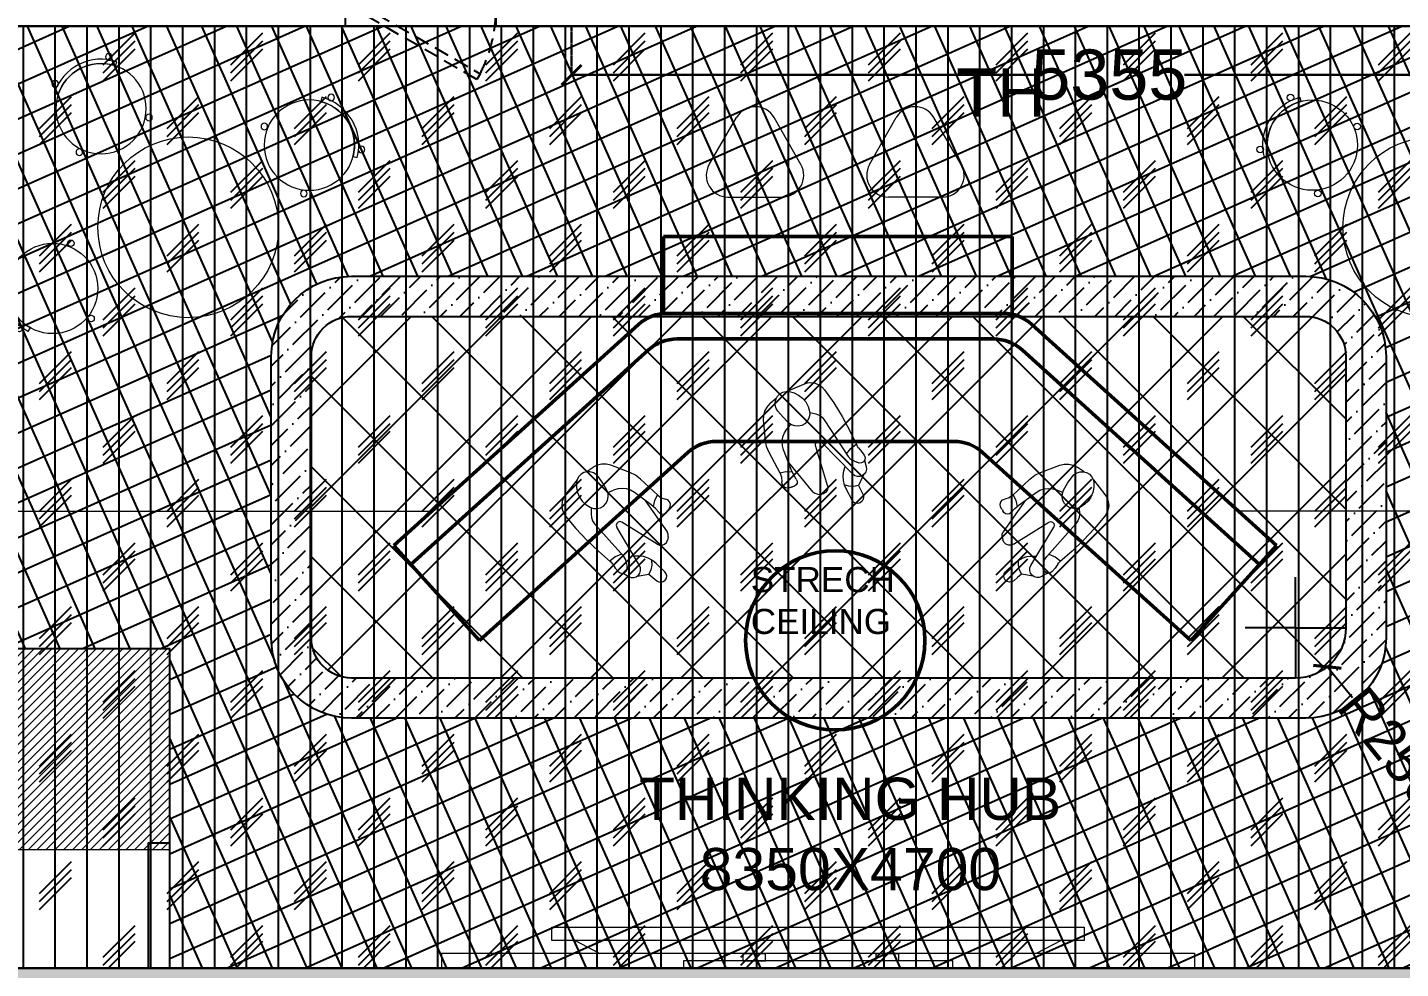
# Model space of a CAD drawing. Header units: millimetres. Extents: x 263321 to 2483465, y 33647 to 614421.
# Drawn here: x 2339688 to 2346524, y 390089 to 394776 of the extents above; entities that cross this region are included whole.
import ezdxf

# ---------------------------------------------------------------- set-up
doc = ezdxf.new("R2010")
doc.units = ezdxf.units.MM
doc.header["$PDMODE"] = 3
doc.linetypes.add('DASH', pattern=[0.35, 0.25, -0.1])
doc.linetypes.add('HIDDEN', pattern=[0.375, 0.25, -0.125])
for name, color, linetype, lineweight in [('A-FURN-LOOSE', 24, 'Continuous', 18), ('A-FURN-MODULAR', 6, 'Continuous', 18), ('A-GYPSUM PARTITION', 250, 'Continuous', 35), ('A-PLAN-COLUMN', 3, 'Continuous', 0), ('A-PLAN-RCC-HATCH', 8, 'Continuous', 13), ('A-PLAN-THIN', 251, 'Continuous', 15), ('AI-FURN', 7, 'Continuous', 20), ('FURNITURE', 30, 'Continuous', 5), ('PARTITION DIM.', 7, 'Continuous', 30), ('SW-PARTITION GYPSUM', 30, 'Continuous', 18), ('TOA- AV', 7, 'Continuous', 9), ('TOA-FL-CPT-1', 8, 'Continuous', 5), ('TOA-FL-CPT-3', 8, 'Continuous', 5)]:
    doc.layers.add(name, color=color, linetype=linetype, lineweight=lineweight)
for name, color, linetype in [('A-PLAN-DOOR', 7, 'Continuous'), ('CEILING TOA', 250, 'Continuous'), ('FIN WALL GRAPHIC', 10, 'Continuous'), ('FLOORING TOA', 7, 'Continuous'), ('TEXT', 250, 'Continuous'), ('underlay tile layer', 7, 'Continuous')]:
    doc.layers.add(name, color=color, linetype=linetype)
doc.styles.add('ARIAL', font='arial.ttf')
doc.styles.get("Standard").update_dxf_attribs({"font": 'arial.ttf'})
doc.styles.add('TEXT @ 150', font='arial.ttf', dxfattribs={"height": 225})
doc.dimstyles.new('DIM @ 150', dxfattribs={"dimtxt": 225, "dimasz": 100, "dimexe": 1, "dimexo": 0, "dimgap": 0.5, "dimtad": 0, "dimdec": 0, "dimzin": 0, "dimdsep": 46, "dimtxsty": 'TEXT @ 150', "dimblk": 'ARCHTICK', "dimcen": -2, "dimclrd": 8, "dimclre": 8, "dimclrt": 256, "dimadec": 0, "dimazin": 0, "dimtfac": 1, "dimtdec": 0, "dimtofl": 0, "dimtmove": 0, "dimatfit": 3, "dimldrblk": 'OPEN90', "dimfxl": 1, "dimtolj": 1, "dimtzin": 0, "dimlwd": -1, "dimlwe": -1, "dimarcsym": 0})

# ---------------------------------------------------------------- blocks, each defined once
blk = doc.blocks.new('Columns')
at = {"layer": 'A-PLAN-RCC-HATCH'}
h = blk.add_hatch(dxfattribs=at)
h.set_pattern_fill('ANSI31', color=256, scale=250, style=0)
h.set_pattern_definition([(45, (403397.9, -612762.232), (-22.0970869, 22.0970869), [])])
h.paths.add_polyline_path([(-37160.3, -20463), (-36160.3, -20463), (-36160.3, -19463), (-37160.3, -19463)])
at = {"layer": 'A-PLAN-COLUMN', "elevation": 0}
blk.add_lwpolyline([(-37160.3, -20463), (-36160.3, -20463), (-36160.3, -19463), (-37160.3, -19463)], close=True, dxfattribs=at)
blk = doc.blocks.new('A$C3F28102C')
at = {"layer": 'A-PLAN-DOOR'}
h = blk.add_hatch(dxfattribs=at)
h.set_pattern_fill('ANSI31', color=256, style=0)
h.set_pattern_definition([(315, (-1529.3283, 1000.1135), (-0.44194174, -0.44194174), [])])
h.paths.add_polyline_path([(1.3, -14.9), (0, -14.9), (0, 0), (1.3, 0)])
h.paths.add_polyline_path([(1.3, 0.2), (1.3, 0), (0, 0), (0, 1.1, 0.115729)])
h.paths.add_polyline_path([(4.9, -14.9), (3.6, -14.9), (3.6, 0), (4.9, 0)])
h.paths.add_polyline_path([(4.9, 0), (3.6, 0), (3.6, 0.2, 0.115729), (4.9, 1.1)])
at = {"layer": 'A-PLAN-DOOR', "color": 2}
for points in [[(1.3, 0.2), (1.3, -14.9), (0, -14.9), (0, 1.1)], [(3.6, 0.2), (3.6, -14.9), (4.9, -14.9), (4.9, 1.1)]]:
    blk.add_lwpolyline(points, dxfattribs=at)
for radius in [3.42, 2.42]:
    blk.add_circle((2.5, 3.4), radius, dxfattribs=at)
blk = doc.blocks.new('shaft door 750')
at = {"layer": 'A-PLAN-DOOR'}
for p, q in [((335.5, 59.8), (-335.5, 59.8)), ((-335.5, 0), (-335.5, 59.8)), ((335.5, 53.4), (-335.5, 53.4)), ((335.5, 6.5), (-335.5, 6.5)), ((335.5, 0), (-335.5, 0)), ((335.5, 0), (335.5, 59.8)), ((-374, -69.8), (-374, -64.8)), ((-374, -64.8), (-374, -69.8))]:
    blk.add_line(p, q, dxfattribs=at)
at = {"layer": 'A-PLAN-DOOR', "linetype": 'HIDDEN', "ltscale": 300}
blk.add_lwpolyline([(336.8, 59.8), (320.3, 31.3), (-295.2, 386.7), (-278.8, 415.2)], close=True, dxfattribs=at)
at = {"layer": 'A-PLAN-DOOR'}
for points in [[(-375, 150), (-375, 150), (-375, -70), (-430, -70)], [(375, 150.2), (375, 150.2), (375, -70), (430, -70)]]:
    blk.add_lwpolyline(points, dxfattribs=at)
for points in [[(-375, 51.9), (-374, 51.9), (-374, -61.8), (-375, -61.8)], [(-372.5, 58.3), (-340.6, 58.3), (-340.6, -3.5), (-325.6, -3.5), (-325.6, -34.7), (-340.2, -68.3), (-372.5, -68.3), (-372.5, -59.8), (-374, -59.8), (-374, -61.8), (-374, -69.8), (-339.1, -69.8), (-324.1, -34.9), (-324.1, -2), (-339.1, -2), (-339.1, 59.8), (-374, 59.8), (-374, 49.9), (-372.5, 49.9)], [(372.5, 58.3), (340.6, 58.3), (340.6, -3.5), (325.6, -3.5), (325.6, -34.7), (340.2, -68.3), (372.5, -68.3), (372.5, -59.8), (374, -59.8), (374, -61.8), (374, -69.8), (339.1, -69.8), (324.1, -34.9), (324.1, -2), (339.1, -2), (339.1, 59.8), (374, 59.8), (374, 49.9), (372.5, 49.9)], [(375, 51.9), (374, 51.9), (374, -61.8), (375, -61.8)]]:
    blk.add_lwpolyline(points, close=True, dxfattribs=at)
at = {"layer": 'A-PLAN-DOOR', "linetype": 'HIDDEN', "ltscale": 300}
blk.add_arc((337.6, 59.8), 711.6, 152.68066, 180, dxfattribs=at)
at = {"layer": 'A-PLAN-THIN'}
for p, q in [((395, 150), (-395, 150)), ((375, -70), (-375, -70))]:
    blk.add_line(p, q, dxfattribs=at)
at = {"layer": 'A-PLAN-DOOR', "xscale": -0.9973404255317604, "yscale": 0.9973404255317604, "zscale": 0.9973404255317604}
blk.add_blockref('A$C3F28102C', (339.1, 59.8), dxfattribs=at)
blk = doc.blocks.new('Block-7 Staircase 2600')
at = {"layer": 'A-PLAN-DOOR', "extrusion": (1.58889e-28, 4.04354e-14, -1), "xscale": -1, "zscale": -1, "rotation": 180}
blk.add_blockref('shaft door 750', (-738.2, -8607.5), dxfattribs=at)
blk = doc.blocks.new('CHOREE')
blk.add_blockref('Block-7 Staircase 2600', (-58006, -692.7))
blk = doc.blocks.new('BIG CHOORE')
blk.add_blockref('CHOREE', (-2408, -1909))
blk = doc.blocks.new('_ArchTick')
at = {"color": 0, "linetype": 'ByBlock', "const_width": 0.15}
blk.add_lwpolyline([(-0.5, -0.5), (0.5, 0.5)], dxfattribs=at)
blk = doc.blocks.new('*D462')
at = {"layer": 'Defpoints', "color": 0, "transparency": 16777216}
for p in [(2342396.8, 394782.1), (2347752.1, 394782.1), (2347752.1, 394539.6)]:
    blk.add_point(p, dxfattribs=at)
at = {"layer": 'PARTITION DIM.', "color": 8, "linetype": 'DASH', "transparency": 16777216}
blk.add_line((2342396.8, 394782.1), (2342396.8, 394538.6), dxfattribs=at)
at = {"layer": 'PARTITION DIM.', "color": 8, "transparency": 16777216}
for p, q in [((2347752.1, 394782.1), (2347752.1, 394538.6)), ((2342396.8, 394539.6), (2344699.7, 394539.6)), ((2347752.1, 394539.6), (2345449.2, 394539.6))]:
    blk.add_line(p, q, dxfattribs=at)
at = {"layer": 'PARTITION DIM.', "color": 8, "transparency": 16777216, "xscale": 100, "yscale": 100, "zscale": 100, "rotation": 180}
blk.add_blockref('_ArchTick', (2342396.8, 394539.6), dxfattribs=at)
at = {"layer": 'PARTITION DIM.', "color": 8, "transparency": 16777216, "xscale": 100, "yscale": 100, "zscale": 100}
blk.add_blockref('_ArchTick', (2347752.1, 394539.6), dxfattribs=at)
at = {"layer": 'PARTITION DIM.', "transparency": 16777216, "insert": (2345074.4, 394539.6), "char_height": 250, "attachment_point": 5}
blk.add_mtext('\\A1;5355', dxfattribs=at)
blk = doc.blocks.new('_Open90')
at = {"color": 0, "linetype": 'ByBlock'}
for p, q in [((0, 0), (-1, 0)), ((-0.5, 0.5), (0, 0)), ((0, 0), (-0.5, -0.5))]:
    blk.add_line(p, q, dxfattribs=at)
blk = doc.blocks.new('*D483')
at = {"layer": 'CEILING TOA', "color": 8, "transparency": 16777216}
for p, q in [((2346002.2, 391790.1), (2346002.2, 392038.1)), ((2345998.2, 391786.1), (2345750.2, 391786.1)), ((2346000.2, 391786.1), (2346004.2, 391786.1)), ((2346002.2, 391784.1), (2346002.2, 391788.1)), ((2346002.2, 391782.1), (2346002.2, 391534.1)), ((2346006.2, 391786.1), (2346254.2, 391786.1)), ((2346286.1, 391437), (2346159.9, 391592.2))]:
    blk.add_line(p, q, dxfattribs=at)
at = {"layer": 'Defpoints', "color": 0, "transparency": 16777216}
for p in [(2346002.2, 391786.1), (2346159.9, 391592.2)]:
    blk.add_point(p, dxfattribs=at)
at = {"layer": 'CEILING TOA', "color": 8, "transparency": 16777216, "xscale": 100, "yscale": 100, "zscale": 100, "rotation": 129.1226628425772}
blk.add_blockref('_ArchTick', (2346159.9, 391592.2), dxfattribs=at)
at = {"layer": 'CEILING TOA', "transparency": 16777216, "insert": (2346486, 391191.2), "char_height": 200, "attachment_point": 5, "rotation": 309.12266}
blk.add_mtext('\\A1;R250', dxfattribs=at)
blk = doc.blocks.new('A$C60412B90')
at = {"layer": 'TOA- AV', "color": 6}
for p, q in [((-37.2, 55.5), (29.9, 91)), ((1280.2, 55.5), (1213.1, 91)), ((-100, 55.5), (1343, 55.5))]:
    blk.add_line(p, q, dxfattribs=at)
at = {"layer": 'TOA- AV', "color": 30, "true_color": 0xf8991e}
blk.add_line((256.5, 111), (986.5, 111), dxfattribs=at)
for points in [[(986.5, 111), (986.5, 131), (256.5, 131), (256.5, 111)], [(403.4, 91), (464.2, 91)], [(825.1, 91), (764.2, 91)]]:
    blk.add_lwpolyline(points, dxfattribs=at)
at = {"layer": 'TOA- AV', "color": 6}
for points in [[(29.9, 91), (1213.1, 91)], [(1343, 55.5), (1343, 20), (-100, 20), (-100, 55.5)]]:
    blk.add_lwpolyline(points, dxfattribs=at)
at = {"layer": 'TOA- AV', "color": 30, "true_color": 0xf8991e}
for points in [[(403.4, 111), (464.2, 111), (464.2, 91), (403.4, 91)], [(825.1, 111), (764.2, 111), (764.2, 91), (825.1, 91)]]:
    blk.add_lwpolyline(points, close=True, dxfattribs=at)
blk = doc.blocks.new('stool')
at = {"layer": 'A-FURN-LOOSE', "color": 8, "elevation": 0}
blk.add_lwpolyline([(1805493.6, 147871), (1805477.6, 147885.2, 0.414214), (1805458.3, 148202.7), (1805472.5, 148218.8, -0.414214)], format="xyb", close=True, dxfattribs=at)
at = {"layer": 'A-FURN-LOOSE', "color": 8}
for centre, radius in [((1805309.2, 148034.3, 0), 224.9), ((1805151.6, 148219, 0), 16.4), ((1805512.8, 148196.5, 0), 16.4), ((1805531, 147898, 0), 16.4), ((1805175.2, 147831.9, 0), 16.4)]:
    blk.add_circle(centre, radius, dxfattribs=at)

msp = doc.modelspace()

# ---------------------------------------------------------------- hatches: boundary and pattern name
at = {"layer": 'A-GYPSUM PARTITION'}
h = msp.add_hatch(color=20, dxfattribs=at)
h.dxf.hatch_style = 1
h.paths.add_polyline_path([(2347852.23, 390091.103), (2339396.796, 390091.103), (2339396.796, 389991.103), (2347852.23, 389991.103)])
h.paths.add_polyline_path([(2342397.472, 388840.957), (2342297.472, 388840.957), (2342296.706, 388640.933), (2342396.706, 388640.933)])
h.paths.add_polyline_path([(2342396.706, 389991.103), (2342296.706, 389991.103), (2342296.706, 389891.103), (2342396.706, 389891.103)])
at = {"layer": 'CEILING TOA', "true_color": 0x939598}
h = msp.add_hatch(dxfattribs=at)
h.set_pattern_fill('NET', color=252, scale=50, angle=24)
h.set_pattern_definition([(24, (13069.08, -8478.74), (-64.569442, 145.025341), []), (114, (13069.08, -8478.74), (-145.025341, -64.569442), [])])
edge = h.paths.add_edge_path(flags=16)
edge.add_line((2341301.869, 393537.052), (2346052.157, 393537.052))
edge.add_arc((2346052.157, 393137.052), 400, 0, 90, ccw=False)
edge.add_line((2346452.157, 393137.052), (2346452.157, 391736.103))
edge.add_arc((2346052.157, 391736.103), 400, -90, 0, ccw=False)
edge.add_line((2346052.157, 391336.103), (2341301.869, 391336.103))
edge.add_arc((2341301.869, 391736.103), 400, 180, 270, ccw=False)
edge.add_line((2340901.869, 391736.103), (2340901.869, 393137.052))
edge.add_arc((2341301.869, 393137.052), 400, 90, 180, ccw=False)
h.paths.add_polyline_path([(2339596.796, 394782.052), (2347752.083, 394782.052), (2347752.083, 390091.103), (2340396.796, 390091.103), (2340396.796, 391682.052), (2339596.796, 391682.052)])
h = msp.add_hatch(dxfattribs=at)
h.set_pattern_fill('ANSI36', color=252, scale=22)
h.set_pattern_definition([(45, (13069.08, -8478.74), (37.0435565, 135.8263738), [174.625, -34.925, 0, -34.925])])
edge = h.paths.add_edge_path(flags=16)
edge.add_line((2341301.869, 393337.052), (2346052.157, 393337.052))
edge.add_arc((2346052.157, 393137.052), 200, 0, 90, ccw=False)
edge.add_line((2346252.157, 393137.052), (2346252.157, 391786.103))
edge.add_arc((2346002.157, 391786.103), 250, -90, 0, ccw=False)
edge.add_line((2346002.157, 391536.103), (2341301.869, 391536.103))
edge.add_arc((2341301.869, 391736.103), 200, 180, 270, ccw=False)
edge.add_line((2341101.869, 391736.103), (2341101.869, 393137.052))
edge.add_arc((2341301.869, 393137.052), 200, 90, 180, ccw=False)
edge = h.paths.add_edge_path()
edge.add_line((2341301.869, 393537.052), (2346052.157, 393537.052))
edge.add_arc((2346052.157, 393137.052), 400, 0, 90, ccw=False)
edge.add_line((2346452.157, 393137.052), (2346452.157, 391736.103))
edge.add_arc((2346052.157, 391736.103), 400, -90, 0, ccw=False)
edge.add_line((2346052.157, 391336.103), (2341301.869, 391336.103))
edge.add_arc((2341301.869, 391736.103), 400, 180, 270, ccw=False)
edge.add_line((2340901.869, 391736.103), (2340901.869, 393137.052))
edge.add_arc((2341301.869, 393137.052), 400, 90, 180, ccw=False)
at = {"layer": 'CEILING TOA'}
h = msp.add_hatch(dxfattribs=at)
h.set_pattern_fill('ANSI37', color=252, scale=100)
h.set_pattern_definition([(45, (13069.08, -8478.74), (-224.506403, 224.506403), []), (135, (13069.08, -8478.74), (-224.506403, -224.506403), [])])
edge = h.paths.add_edge_path()
edge.add_line((2341301.869, 393337.052), (2346052.157, 393337.052))
edge.add_arc((2346052.157, 393137.052), 200, 0, 90, ccw=False)
edge.add_line((2346252.157, 393137.052), (2346252.157, 391786.103))
edge.add_arc((2346002.157, 391786.103), 250, -90, 0, ccw=False)
edge.add_line((2346002.157, 391536.103), (2341301.869, 391536.103))
edge.add_arc((2341301.869, 391736.103), 200, 180, 270, ccw=False)
edge.add_line((2341101.869, 391736.103), (2341101.869, 393137.052))
edge.add_arc((2341301.869, 393137.052), 200, 90, 180, ccw=False)
at = {"layer": 'TOA-FL-CPT-1', "true_color": 0xc7c8ca}
h = msp.add_hatch(dxfattribs=at)
h.set_pattern_fill('AR-PARQ1', color=9, scale=3)
h.set_pattern_definition([(90, (90021.1, 24147), (-914.4, 914.4), [914.4, -914.4]), (90, (90173.5, 24147), (-914.4, 914.4), [914.4, -914.4]), (90, (90325.9, 24147), (-914.4, 914.4), [914.4, -914.4]), (90, (90478.3, 24147), (-914.4, 914.4), [914.4, -914.4]), (90, (90630.7, 24147), (-914.4, 914.4), [914.4, -914.4]), (90, (90783.1, 24147), (-914.4, 914.4), [914.4, -914.4]), (90, (90935.5, 24147), (-914.4, 914.4), [914.4, -914.4]), (0, (90021.1, 25061.4), (914.4, -914.4), [914.4, -914.4]), (0, (90021.1, 25213.8), (914.4, -914.4), [914.4, -914.4]), (0, (90021.1, 25366.2), (914.4, -914.4), [914.4, -914.4]), (0, (90021.1, 25518.6), (914.4, -914.4), [914.4, -914.4]), (0, (90021.1, 25671), (914.4, -914.4), [914.4, -914.4]), (0, (90021.1, 25823.4), (914.4, -914.4), [914.4, -914.4]), (0, (90021.1, 25975.8), (914.4, -914.4), [914.4, -914.4])])
edge = h.paths.add_edge_path()
edge.add_arc((2396128.727, -119195.432), 546828.493, 90.92532943, 95.29958843)
edge.add_line((2345621.769, 425295.567), (2345621.769, 409482.052))
edge.add_line((2345621.769, 409482.052), (2347129.201, 409481.857))
edge.add_arc((2347102.083, 408732.348), 750, 0, 87.9279004, ccw=False)
edge.add_line((2347852.083, 408732.348), (2347852.23, 389991.103))
edge.add_line((2347852.23, 389991.103), (2342396.706, 389991.103))
edge.add_line((2342396.706, 389991.103), (2342397.172, 380682.159))
edge.add_line((2342397.172, 380682.159), (2351396.796, 380682.159))
edge.add_line((2351396.796, 380682.159), (2351396.796, 379682.052))
edge.add_line((2351396.796, 379682.052), (2350496.796, 379682.052))
edge.add_line((2350496.796, 379682.052), (2350496.796, 377891.004))
edge.add_arc((2372893.597, 61240.666), 317441.417, 85.95303216, 94.04581501, ccw=False)
edge.add_line((2395296.77, 377890.553), (2395296.77, 379682.052))
edge.add_line((2395296.77, 379682.052), (2394396.796, 379682.052))
edge.add_line((2394396.796, 379682.052), (2394396.796, 380682.052))
edge.add_line((2394396.796, 380682.052), (2405177.531, 380682.052))
edge.add_line((2405177.531, 380682.052), (2405177.531, 389182.052))
edge.add_line((2405177.531, 389182.052), (2406496.796, 389182.052))
edge.add_line((2406496.796, 389182.052), (2406496.796, 383082.052))
edge.add_line((2406496.796, 383082.052), (2408136.796, 383082.052))
edge.add_line((2408136.796, 383082.052), (2408136.796, 389182.052))
edge.add_line((2408136.796, 389182.052), (2413779.159, 389181.861))
edge.add_line((2413779.159, 389181.861), (2414010.251, 390682.052))
edge.add_line((2414010.251, 390682.052), (2405396.796, 390682.052))
edge.add_line((2405396.796, 390682.052), (2405396.796, 411581.926))
edge.add_line((2405396.796, 411581.926), (2403146.796, 411581.926))
edge.add_arc((2403146.796, 411881.926), 300, 180, 270, ccw=False)
edge.add_line((2402846.796, 411881.926), (2402846.796, 413382.052))
edge.add_arc((2403146.796, 413382.052), 300, 90, 180, ccw=False)
edge.add_line((2403146.796, 413682.052), (2417553.202, 413682.052))
edge.add_line((2417553.202, 413682.052), (2417799.7, 415282.257))
edge.add_line((2417799.7, 415282.257), (2411837.001, 415281.729))
edge.add_line((2411837.001, 415281.729), (2411837.001, 417657.174))
edge.add_line((2411837.001, 417657.174), (2416421.528, 417657.174))
edge.add_line((2416421.528, 417657.174), (2416421.528, 418657.174))
edge.add_line((2416421.528, 418657.174), (2411836.796, 418657.174))
edge.add_line((2411836.796, 418657.174), (2411836.796, 421262.052))
edge.add_line((2411836.796, 421262.052), (2410296.796, 421262.052))
edge.add_line((2410296.796, 421262.052), (2410296.796, 415281.575))
edge.add_line((2410296.796, 415281.575), (2402846.796, 415281.575))
edge.add_line((2402846.796, 415281.575), (2402846.796, 424532.052))
edge.add_line((2402846.796, 424532.052), (2402846.796, 424581.286))
edge.add_line((2402846.796, 424581.286), (2395396.796, 424582.052))
edge.add_line((2395396.796, 424582.052), (2395396.796, 423682.052))
edge.add_line((2395396.796, 423682.052), (2394396.796, 423682.052))
edge.add_line((2394396.796, 423682.052), (2394396.796, 424581.86))
edge.add_line((2394396.796, 424581.86), (2387296.514, 424582.052))
edge.add_line((2387296.514, 424582.052), (2387297.806, 427561.749))
h.paths.add_polyline_path([(2357571.796, 409582.052), (2403896.373, 409582.052), (2403899.547, 394952.31), (2375096.795, 394783.782), (2375096.795, 396862.052), (2373596.796, 396864.771), (2373596.796, 394782.052), (2369971.795, 394800.838), (2370046.875, 396862.052), (2368385.069, 396703.686), (2368471.796, 394819.625), (2357571.796, 394782.052)], flags=16)
h.paths.add_polyline_path([(2363596.796, 414832.306), (2384296.459, 414782.218), (2384296.434, 411581.926), (2384538.462, 411581.927), (2384538.462, 409582.052), (2378653.494, 409582.052), (2378650.056, 411581.898), (2363596.796, 411631.98)], flags=16)
h.paths.add_polyline_path([(2392707.043, 411682.849), (2384396.821, 411683.632), (2384396.821, 414782.218), (2392707.043, 414781.434)], flags=16)
h.paths.add_polyline_path([(2400346.796, 422010.357), (2401546.802, 422010.357), (2401546.802, 416210.358), (2400346.796, 416210.358)], flags=16)
h.paths.add_polyline_path([(2349453.189, 392877.837), (2349451.159, 392879.273), (2349451.159, 390061.804), (2349453.189, 390060.368)], flags=16)
h.paths.add_polyline_path([(2379396.791, 389980.182), (2384396.796, 389980.182), (2384396.796, 392980.182), (2379396.791, 392980.182)], flags=16)
at = {"layer": 'TOA-FL-CPT-3', "lineweight": -3}
h = msp.add_hatch(dxfattribs=at)
h.set_pattern_fill('CORK', color=2, scale=50, angle=270)
h.set_pattern_definition([(270, (90021.14, 24146.98), (158.75, -3e-14), []), (45, (89941.76, 24067.6), (-317.50014, 317.50014), [224.5065, -224.5065]), (45, (89941.76, 24027.9), (-317.50014, 317.50014), [224.5065, -224.5065]), (45, (89941.76, 23988.23), (-317.50014, 317.50014), [224.5065, -224.5065])])
h.paths.add_polyline_path([(2339396.796, 394782.052), (2347752.692, 394782.052), (2347752.692, 390091.103), (2339396.796, 390091.103)])

# ---------------------------------------------------------------- linework, layer by layer
at = {"layer": 'A-FURN-LOOSE', "color": 153, "ltscale": 2}
for p, q in [((2341749.657, 390166.103), (2345499.221, 390166.103)), ((2341749.657, 390166.103), (2341749.657, 390091.103)), ((2345499.221, 390166.103), (2345499.221, 390091.103)), ((2341749.657, 390091.103), (2345499.221, 390091.103))]:
    msp.add_line(p, q, dxfattribs=at)
at = {"layer": 'A-FURN-MODULAR', "ltscale": 0.5}
for p, q in [((2343082.304, 394094.046, 0), (2343218.757, 394328.014, 0)), ((2343538.763, 394092.935, 0), (2343406.005, 394326.903, 0)), ((2343880.664, 394092.935, 0), (2344013.421, 394326.903, 0)), ((2344337.122, 394094.046, 0), (2344200.67, 394328.014, 0)), ((2343175.609, 393931.616, 0), (2343444.819, 393931.616, 0)), ((2344243.818, 393931.616, 0), (2343974.608, 393931.616, 0))]:
    msp.add_line(p, q, dxfattribs=at)
at = {"layer": 'A-FURN-MODULAR', "lineweight": 50}
for p, q in [((2344590.624, 393734.674, 0), (2342855.181, 393734.674, 0)), ((2342855.181, 393734.674, 0), (2342855.181, 393352.174, 0)), ((2344590.624, 393734.674, 0), (2344590.624, 393352.174, 0)), ((2344546.675, 393352.174, 0), (2342872.752, 393352.174, 0)), ((2342730.304, 393297.36, 0), (2341511.976, 392196.766, 0)), ((2344689.123, 393297.36, 0), (2345907.45, 392196.766, 0)), ((2344497.613, 393224.674, 0), (2342921.814, 393224.674, 0)), ((2342779.366, 393169.86, 0), (2341597.445, 392102.154, 0)), ((2344640.061, 393169.86, 0), (2345821.982, 392102.154, 0)), ((2344301.364, 392714.674, 0), (2343118.062, 392714.674, 0)), ((2342975.614, 392659.86, 0), (2341939.32, 391723.708, 0)), ((2344443.812, 392659.86, 0), (2345480.107, 391723.708, 0)), ((2341939.32, 391723.708, 0), (2341511.976, 392196.766, 0)), ((2345907.45, 392196.766, 0), (2345480.107, 391723.708, 0))]:
    msp.add_line(p, q, dxfattribs=at)
at = {"layer": 'A-FURN-MODULAR', "linetype": 'ByBlock'}
for p, q in [((2343466.873, 392963.747, 0), (2343552.737, 393000.273, 0)), ((2343416.559, 392929.939, 0), (2343385.358, 392902.543, 0)), ((2343582.858, 392859.18, 0), (2343613.172, 392851.822, 0)), ((2343362.235, 392719.178, 0), (2343352.959, 392821.413, 0)), ((2343487.279, 392799.942, 0), (2343468.214, 392775.625, 0)), ((2343655.431, 392821.907, 0), (2343774.092, 392639.518, 0)), ((2343797.054, 392551.41, 0), (2343641.924, 392711.494, 0)), ((2343435.425, 392556.414, 0), (2343380.106, 392659.578, 0)), ((2343490.317, 392574.315, 0), (2343452.689, 392672.058, 0)), ((2343672.096, 392495.239, 0), (2343611.795, 392693.75, 0)), ((2342470.284, 392562.895, 0), (2342504.917, 392585.799, 0)), ((2342687.913, 392559.923, 0), (2342591.709, 392595.739, 0)), ((2343476.239, 392610.884, 0), (2343598.736, 392462.512, 0)), ((2343855.625, 392620.497, 0), (2343863.915, 392589.181, 0)), ((2344731.514, 392559.923, 0), (2344827.717, 392595.739, 0)), ((2344949.142, 392562.895, 0), (2344914.51, 392585.799, 0)), ((2342424.442, 392523.234, 0), (2342366.635, 392449.986, 0)), ((2342825.723, 392446.531, 0), (2342740.722, 392527.017, 0)), ((2343850.843, 392548.458, 0), (2343826.167, 392495.113, 0)), ((2344593.704, 392446.531, 0), (2344678.705, 392527.017, 0)), ((2344994.985, 392523.234, 0), (2345052.791, 392449.986, 0)), ((2342577.127, 392460.498, 0), (2342605.599, 392472.503, 0)), ((2342794.025, 392398.273, 0), (2342709.606, 392460.265, 0)), ((2343621.15, 392451.466, 0), (2343637.951, 392450.869, 0)), ((2343793.908, 392421.746, 0), (2343765.166, 392474.428, 0)), ((2344625.402, 392398.273, 0), (2344709.821, 392460.265, 0)), ((2344842.299, 392460.498, 0), (2344813.827, 392472.503, 0)), ((2342494.853, 392383.846, 0), (2342493.986, 392352.663, 0)), ((2342762.441, 392421.466, 0), (2342873.406, 392264.283, 0)), ((2344656.986, 392421.466, 0), (2344546.02, 392264.283, 0)), ((2344924.574, 392383.846, 0), (2344925.44, 392352.663, 0)), ((2342511.744, 392304.028, 0), (2342656.539, 392141.607, 0)), ((2342735.516, 392096.298, 0), (2342621.826, 392288.045, 0)), ((2342822.551, 392202.102, 0), (2342646.865, 392312.452, 0)), ((2344596.875, 392202.102, 0), (2344772.562, 392312.452, 0)), ((2344683.911, 392096.298, 0), (2344797.6, 392288.045, 0)), ((2344907.683, 392304.028, 0), (2344762.887, 392141.607, 0)), ((2342878.174, 392239.754, 0), (2342874.334, 392223.387, 0)), ((2344541.253, 392239.754, 0), (2344545.092, 392223.387, 0)), ((2342861.45, 392065.259, 0), (2342818.173, 392106.834, 0)), ((2344557.977, 392065.259, 0), (2344601.254, 392106.834, 0)), ((2342653.465, 392057.942, 0), (2342681.502, 392041.713, 0)), ((2342724.229, 392043.624, 0), (2342782.184, 392053.413, 0)), ((2344695.198, 392043.624, 0), (2344637.243, 392053.413, 0)), ((2344765.961, 392057.942, 0), (2344737.925, 392041.713, 0))]:
    msp.add_line(p, q, dxfattribs=at)
for points in [[(2343552.737, 393000.273, 0), (2343571.316, 393005.83, 0), (2343590.664, 393007.137, 0), (2343609.818, 393004.129, 0), (2343627.83, 392996.956, 0), (2343643.804, 392985.973, 0), (2343656.948, 392971.726, 0)], [(2343656.948, 392971.727, 0), (2343702.436, 392906.115, 0), (2343744.282, 392838.123, 0), (2343782.363, 392767.953, 0), (2343816.564, 392695.812, 0)], [(2343352.959, 392821.414, 0), (2343353.573, 392844.017, 0), (2343359.438, 392865.856, 0), (2343370.232, 392885.73, 0), (2343385.361, 392902.544, 0)], [(2343424.061, 392865.245, 0), (2343415.585, 392879.057, 0), (2343411.088, 392894.626, 0), (2343410.894, 392910.832, 0), (2343415.017, 392926.508, 0), (2343423.159, 392940.526, 0), (2343434.735, 392951.876, 0), (2343448.912, 392959.743, 0), (2343464.669, 392963.559, 0), (2343480.872, 392963.05, 0)], [(2343480.872, 392963.051, 0), (2343504.877, 392956.5, 0), (2343527.089, 392945.292, 0), (2343546.614, 392929.875, 0), (2343562.668, 392910.872, 0), (2343574.603, 392889.046, 0), (2343581.94, 392865.276, 0)], [(2343477.396, 392807.638, 0), (2343449.836, 392835.616, 0), (2343424.06, 392865.245, 0)], [(2343581.939, 392865.275, 0), (2343582.959, 392847.766, 0), (2343579.076, 392830.66, 0), (2343570.596, 392815.303, 0), (2343558.185, 392802.901, 0), (2343542.82, 392794.429, 0), (2343525.708, 392790.555, 0), (2343508.194, 392791.582, 0), (2343491.657, 392797.43, 0), (2343477.395, 392807.639, 0)], [(2343613.172, 392851.822, 0), (2343629.648, 392845.544, 0), (2343644.037, 392835.358, 0), (2343655.43, 392821.907, 0)], [(2343452.687, 392672.057, 0), (2343446.978, 392693.161, 0), (2343445.717, 392714.988, 0), (2343448.959, 392736.612, 0), (2343456.566, 392757.115, 0), (2343468.214, 392775.624, 0)], [(2343380.106, 392659.577, 0), (2343368.168, 392688.476, 0), (2343362.234, 392719.177, 0)], [(2343611.796, 392693.75, 0), (2343611.53, 392703.224, 0), (2343616.119, 392711.518, 0), (2343624.288, 392716.33, 0), (2343633.768, 392716.321, 0), (2343641.924, 392711.495, 0)], [(2343765.534, 392652.672, 0), (2343787.269, 392679.455, 0), (2343814.336, 392700.838, 0)], [(2343805.1, 392616.157, 0), (2343787.54, 392625.11, 0), (2343774.091, 392639.517, 0)], [(2343825.905, 392682.096, 0), (2343820.607, 392688.526, 0), (2343816.564, 392695.811, 0)], [(2343854.311, 392646.425, 0), (2343858.249, 392635.196, 0), (2343856.856, 392623.377, 0), (2343850.413, 392613.367, 0), (2343840.23, 392607.201, 0), (2343828.374, 392606.129, 0), (2343817.253, 392610.37, 0)], [(2343825.905, 392682.098, 0), (2343841.071, 392665.029, 0), (2343854.311, 392646.427, 0)], [(2342530.733, 392538.655, 0), (2342519.634, 392550.463, 0), (2342505.793, 392558.893, 0), (2342490.208, 392563.339, 0), (2342474, 392563.481, 0), (2342458.335, 392559.309, 0), (2342444.341, 392551.122, 0), (2342433.025, 392539.511, 0), (2342425.203, 392525.311, 0), (2342421.436, 392509.543, 0)], [(2342591.708, 392595.739, 0), (2342569.739, 392601.087, 0), (2342547.125, 392601.167, 0), (2342525.113, 392595.975, 0), (2342504.914, 392585.797, 0)], [(2343434.554, 392558.036, 0), (2343464.308, 392564.817, 0), (2343494.797, 392563.577, 0)], [(2343516.047, 392526.795, 0), (2343501.651, 392549.726, 0), (2343490.318, 392574.315, 0)], [(2343765.165, 392474.426, 0), (2343755.632, 392496.398, 0), (2343750.187, 392519.723, 0), (2343749.008, 392543.646, 0), (2343752.131, 392567.397, 0), (2343759.457, 392590.206, 0)], [(2343863.915, 392589.181, 0), (2343865.138, 392576.252, 0), (2343862.118, 392563.62, 0), (2343855.18, 392552.638, 0), (2343845.067, 392544.483, 0), (2343832.862, 392540.03, 0), (2343819.875, 392539.755, 0), (2343807.497, 392543.689, 0), (2343797.054, 392551.409, 0)], [(2343805.101, 392616.157, 0), (2343811.39, 392613.711, 0), (2343817.252, 392610.369, 0)], [(2344827.718, 392595.739, 0), (2344849.688, 392601.087, 0), (2344872.301, 392601.167, 0), (2344894.314, 392595.975, 0), (2344914.512, 392585.797, 0)], [(2344888.694, 392538.655, 0), (2344899.793, 392550.463, 0), (2344913.633, 392558.893, 0), (2344929.219, 392563.339, 0), (2344945.427, 392563.481, 0), (2344961.092, 392559.309, 0), (2344975.086, 392551.122, 0), (2344986.401, 392539.511, 0), (2344994.224, 392525.311, 0), (2344997.991, 392509.543, 0)], [(2342421.435, 392509.544, 0), (2342421.447, 392484.661, 0), (2342426.424, 392460.285, 0), (2342436.168, 392437.394, 0), (2342450.284, 392416.911, 0), (2342468.207, 392399.659, 0), (2342489.213, 392386.334, 0)], [(2342572.298, 392472.056, 0), (2342552.546, 392506, 0), (2342530.732, 392538.656, 0)], [(2342740.723, 392527.016, 0), (2342715.977, 392546.13, 0), (2342687.914, 392559.923, 0)], [(2343435.425, 392556.413, 0), (2343442.742, 392535.791, 0), (2343443.583, 392513.924, 0)], [(2343487.321, 392485.506, 0), (2343475.117, 392481.607, 0), (2343462.422, 392483.31, 0), (2343451.683, 392490.287, 0), (2343444.972, 392501.193, 0), (2343443.583, 392513.923, 0)], [(2343516.047, 392526.796, 0), (2343520.156, 392517.333, 0), (2343519.942, 392507.017, 0), (2343515.443, 392497.73, 0), (2343507.479, 392491.164, 0), (2343497.503, 392488.517, 0)], [(2343672.095, 392495.239, 0), (2343673.453, 392482.312, 0), (2343669.915, 392469.803, 0), (2343661.985, 392459.499, 0), (2343650.798, 392452.872, 0), (2343637.95, 392450.869, 0)], [(2343826.166, 392495.113, 0), (2343802.304, 392490.675, 0), (2343778.069, 392491.973, 0), (2343754.821, 392498.934, 0)], [(2343826.166, 392495.113, 0), (2343837.275, 392472.122, 0), (2343848.112, 392449.002, 0)], [(2344678.704, 392527.016, 0), (2344703.45, 392546.13, 0), (2344731.512, 392559.923, 0)], [(2344847.128, 392472.056, 0), (2344866.88, 392506, 0), (2344888.694, 392538.656, 0)], [(2344997.992, 392509.544, 0), (2344997.98, 392484.661, 0), (2344993.002, 392460.285, 0), (2344983.259, 392437.394, 0), (2344969.142, 392416.911, 0), (2344951.22, 392399.659, 0), (2344930.214, 392386.334, 0)], [(2342366.635, 392449.986, 0), (2342356.391, 392433.52, 0), (2342350.045, 392415.197, 0), (2342347.914, 392395.925, 0), (2342350.102, 392376.661, 0), (2342356.501, 392358.362, 0), (2342366.793, 392341.936, 0)], [(2342489.214, 392386.334, 0), (2342505.839, 392380.749, 0), (2342523.365, 392380, 0), (2342540.411, 392384.146, 0), (2342555.638, 392392.862, 0), (2342567.85, 392405.461, 0), (2342576.085, 392420.953, 0), (2342579.696, 392438.121, 0), (2342578.4, 392455.614, 0), (2342572.298, 392472.057, 0)], [(2342709.607, 392460.266, 0), (2342690.746, 392471.321, 0), (2342670.017, 392478.274, 0), (2342648.301, 392480.828, 0), (2342626.52, 392478.877, 0), (2342605.6, 392472.502, 0)], [(2342824.386, 392447.798, 0), (2342810.024, 392420.872, 0), (2342803.208, 392391.129, 0)], [(2342825.723, 392446.531, 0), (2342843.697, 392434.052, 0), (2342864.575, 392427.494, 0)], [(2342880.5, 392377.826, 0), (2342887.469, 392388.575, 0), (2342889.162, 392401.272, 0), (2342885.252, 392413.467, 0), (2342876.494, 392422.808, 0), (2342864.576, 392427.494, 0)], [(2343487.321, 392485.507, 0), (2343492.228, 392487.634, 0), (2343497.503, 392488.517, 0)], [(2343621.15, 392451.466, 0), (2343608.757, 392454.587, 0), (2343598.737, 392462.514, 0)], [(2343848.112, 392449.004, 0), (2343850.868, 392437.748, 0), (2343849.202, 392426.278, 0), (2343843.356, 392416.268, 0), (2343834.182, 392409.177, 0), (2343823.021, 392406.042, 0), (2343811.499, 392407.318, 0), (2343801.299, 392412.82, 0), (2343793.907, 392421.745, 0)], [(2344538.927, 392377.826, 0), (2344531.957, 392388.575, 0), (2344530.264, 392401.272, 0), (2344534.174, 392413.467, 0), (2344542.933, 392422.808, 0), (2344554.851, 392427.494, 0)], [(2344593.703, 392446.531, 0), (2344575.729, 392434.052, 0), (2344554.852, 392427.494, 0)], [(2344595.041, 392447.798, 0), (2344609.403, 392420.872, 0), (2344616.218, 392391.129, 0)], [(2344709.82, 392460.266, 0), (2344728.681, 392471.321, 0), (2344749.41, 392478.274, 0), (2344771.126, 392480.828, 0), (2344792.906, 392478.877, 0), (2344813.826, 392472.502, 0)], [(2344930.213, 392386.334, 0), (2344913.587, 392380.749, 0), (2344896.062, 392380, 0), (2344879.016, 392384.146, 0), (2344863.788, 392392.862, 0), (2344851.577, 392405.461, 0), (2344843.342, 392420.953, 0), (2344839.73, 392438.121, 0), (2344841.026, 392455.614, 0), (2344847.128, 392472.057, 0)], [(2345052.792, 392449.986, 0), (2345063.036, 392433.52, 0), (2345069.381, 392415.197, 0), (2345071.513, 392395.925, 0), (2345069.325, 392376.661, 0), (2345062.926, 392358.362, 0), (2345052.634, 392341.936, 0)], [(2342833.113, 392360.959, 0), (2342814.772, 392380.875, 0), (2342794.025, 392398.272, 0)], [(2342833.113, 392360.96, 0), (2342841.163, 392354.508, 0), (2342851.172, 392352.004, 0), (2342861.316, 392353.904, 0), (2342869.743, 392359.863, 0), (2342874.919, 392368.793, 0)], [(2342880.499, 392377.826, 0), (2342877.157, 392373.65, 0), (2342874.919, 392368.792, 0)], [(2344538.928, 392377.826, 0), (2344542.269, 392373.65, 0), (2344544.508, 392368.792, 0)], [(2344586.314, 392360.96, 0), (2344578.264, 392354.508, 0), (2344568.254, 392352.004, 0), (2344558.111, 392353.904, 0), (2344549.683, 392359.863, 0), (2344544.508, 392368.793, 0)], [(2344586.313, 392360.959, 0), (2344604.655, 392380.875, 0), (2344625.402, 392398.272, 0)], [(2342366.792, 392341.937, 0), (2342418.143, 392280.805, 0), (2342472.749, 392222.561, 0), (2342530.445, 392167.379, 0), (2342591.063, 392115.422, 0)], [(2342493.986, 392352.663, 0), (2342495.714, 392335.117, 0), (2342501.761, 392318.557, 0), (2342511.744, 392304.029, 0)], [(2342646.864, 392312.451, 0), (2342637.793, 392315.197, 0), (2342628.584, 392312.949, 0), (2342621.795, 392306.332, 0), (2342619.312, 392297.183, 0), (2342621.826, 392288.045, 0)], [(2344772.563, 392312.451, 0), (2344781.633, 392315.197, 0), (2344790.842, 392312.949, 0), (2344797.632, 392306.332, 0), (2344800.114, 392297.183, 0), (2344797.601, 392288.045, 0)], [(2345052.634, 392341.937, 0), (2345001.283, 392280.805, 0), (2344946.678, 392222.561, 0), (2344888.981, 392167.379, 0), (2344828.364, 392115.422, 0)], [(2344925.441, 392352.663, 0), (2344923.713, 392335.117, 0), (2344917.666, 392318.557, 0), (2344907.682, 392304.029, 0)], [(2342822.551, 392202.103, 0), (2342834.667, 392197.396, 0), (2342847.666, 392197.522, 0), (2342859.692, 392202.465, 0), (2342869.026, 392211.518, 0), (2342874.335, 392223.388, 0)], [(2342878.174, 392239.755, 0), (2342878.419, 392252.532, 0), (2342873.404, 392264.283, 0)], [(2344541.253, 392239.755, 0), (2344541.007, 392252.532, 0), (2344546.022, 392264.283, 0)], [(2344596.875, 392202.103, 0), (2344584.76, 392197.396, 0), (2344571.761, 392197.522, 0), (2344559.735, 392202.465, 0), (2344550.4, 392211.518, 0), (2344545.092, 392223.388, 0)], [(2342646.096, 392153.322, 0), (2342614.543, 392139.389, 0), (2342586.799, 392118.892, 0)], [(2344773.33, 392153.322, 0), (2344804.884, 392139.389, 0), (2344832.628, 392118.892, 0)], [(2342601.842, 392102.805, 0), (2342597.03, 392109.606, 0), (2342591.063, 392115.421, 0)], [(2342601.839, 392102.805, 0), (2342614.324, 392083.687, 0), (2342628.792, 392066.023, 0)], [(2342628.794, 392066.023, 0), (2342638.593, 392059.272, 0), (2342650.363, 392057.511, 0), (2342661.714, 392061.097, 0), (2342670.34, 392069.301, 0), (2342674.49, 392080.459, 0), (2342673.32, 392092.303, 0)], [(2342670.93, 392105.55, 0), (2342666.907, 392124.846, 0), (2342656.54, 392141.608, 0)], [(2342670.93, 392105.549, 0), (2342671.637, 392098.838, 0), (2342673.321, 392092.304, 0)], [(2342681.502, 392041.713, 0), (2342693.655, 392037.136, 0), (2342706.637, 392036.729, 0), (2342719.056, 392040.538, 0), (2342729.582, 392048.152, 0), (2342737.086, 392058.757, 0), (2342740.764, 392071.216, 0), (2342740.221, 392084.193, 0), (2342735.517, 392096.298, 0)], [(2342818.174, 392106.835, 0), (2342799.48, 392121.807, 0), (2342778.406, 392133.19, 0), (2342755.633, 392140.615, 0), (2342731.897, 392143.843, 0), (2342707.964, 392142.769, 0)], [(2342782.184, 392053.414, 0), (2342792.737, 392075.272, 0), (2342797.853, 392098.996, 0), (2342797.246, 392123.256, 0)], [(2344601.253, 392106.835, 0), (2344619.947, 392121.807, 0), (2344641.02, 392133.19, 0), (2344663.794, 392140.615, 0), (2344687.53, 392143.843, 0), (2344711.463, 392142.769, 0)], [(2344637.243, 392053.414, 0), (2344626.69, 392075.272, 0), (2344621.573, 392098.996, 0), (2344622.181, 392123.256, 0)], [(2344737.924, 392041.713, 0), (2344725.772, 392037.136, 0), (2344712.79, 392036.729, 0), (2344700.37, 392040.538, 0), (2344689.845, 392048.152, 0), (2344682.341, 392058.757, 0), (2344678.663, 392071.216, 0), (2344679.205, 392084.193, 0), (2344683.91, 392096.298, 0)], [(2344790.633, 392066.023, 0), (2344780.834, 392059.272, 0), (2344769.064, 392057.511, 0), (2344757.713, 392061.097, 0), (2344749.087, 392069.301, 0), (2344744.937, 392080.459, 0), (2344746.107, 392092.303, 0)], [(2344748.497, 392105.549, 0), (2344747.789, 392098.838, 0), (2344746.106, 392092.304, 0)], [(2344748.496, 392105.55, 0), (2344752.52, 392124.846, 0), (2344762.887, 392141.608, 0)], [(2344817.587, 392102.805, 0), (2344805.103, 392083.687, 0), (2344790.635, 392066.023, 0)], [(2344817.585, 392102.805, 0), (2344822.397, 392109.606, 0), (2344828.363, 392115.421, 0)], [(2342782.184, 392053.414, 0), (2342801.447, 392036.654, 0), (2342820.907, 392020.122, 0)], [(2342820.905, 392020.123, 0), (2342831.041, 392014.505, 0), (2342842.546, 392013.099, 0), (2342853.741, 392016.109, 0), (2342862.992, 392023.096, 0), (2342868.951, 392033.042, 0), (2342870.747, 392044.494, 0), (2342868.119, 392055.782, 0), (2342861.45, 392065.259, 0)], [(2344598.522, 392020.123, 0), (2344588.386, 392014.505, 0), (2344576.881, 392013.099, 0), (2344565.686, 392016.109, 0), (2344556.434, 392023.096, 0), (2344550.476, 392033.042, 0), (2344548.679, 392044.494, 0), (2344551.307, 392055.782, 0), (2344557.976, 392065.259, 0)], [(2344637.243, 392053.414, 0), (2344617.98, 392036.654, 0), (2344598.52, 392020.122, 0)]]:
    msp.add_polyline3d(points, dxfattribs=at)
at = {"layer": 'A-FURN-MODULAR', "lineweight": 50}
msp.add_circle((2343709.713, 391723.708, 0), 446.25, dxfattribs=at)
at = {"layer": 'A-FURN-MODULAR', "ltscale": 0.5}
for centre, start, end in [((2343312.062, 394273.598, 0), 29.5712457, 149.7488423), ((2344107.365, 394273.598, 0), 30.2511577, 150.4287543), ((2343175.609, 394039.63, 0), 149.7488423, 270), ((2343444.819, 394039.63, 0), 270, 29.5712457), ((2343974.608, 394039.63, 0), 150.4287543, 270), ((2344243.818, 394039.63, 0), 270, 30.2511577)]:
    msp.add_arc(centre, 108.013, start, end, dxfattribs=at)
at = {"layer": 'A-FURN-MODULAR', "lineweight": 50}
for centre, start, end in [((2342872.752, 393139.674, 0), 90, 132.0935446), ((2344546.675, 393139.674, 0), 47.9064554, 90), ((2342921.814, 393012.174, 0), 90, 132.0935446), ((2344497.613, 393012.174, 0), 47.9064554, 90), ((2343118.062, 392502.174, 0), 90, 132.0935446), ((2344301.364, 392502.174, 0), 47.9064554, 90)]:
    msp.add_arc(centre, 212.5, start, end, dxfattribs=at)
at = {"layer": 'AI-FURN', "elevation": 0}
for points in [[(2339396.796, 392367.824), (2341701.333, 392367.824)], [(2347752.23, 392367.824), (2345718.093, 392367.824)]]:
    msp.add_lwpolyline(points, dxfattribs=at)
at = {"layer": 'CEILING TOA'}
for points in [[(2347752.083, 394782.052), (2339396.796, 394782.052), (2339396.796, 390091.103), (2347752.083, 390091.103)], [(2339596.796, 394782.052), (2347752.083, 394782.052), (2347752.083, 390091.103), (2340396.796, 390091.103), (2340396.796, 391682.052), (2339596.796, 391682.052)]]:
    msp.add_lwpolyline(points, close=True, dxfattribs=at)
for points in [[(2341301.869, 393537.052), (2346052.157, 393537.052, -0.41421356), (2346452.157, 393137.052), (2346452.157, 391736.103, -0.41421356), (2346052.157, 391336.103), (2341301.869, 391336.103, -0.41421356), (2340901.869, 391736.103), (2340901.869, 393137.052, -0.41421356)], [(2341301.869, 393337.052), (2346052.157, 393337.052, -0.41421356), (2346252.157, 393137.052), (2346252.157, 391786.103, -0.41421356), (2346002.157, 391536.103), (2341301.869, 391536.103, -0.41421356), (2341101.869, 391736.103), (2341101.869, 393137.052, -0.41421356)]]:
    msp.add_lwpolyline(points, format="xyb", close=True, dxfattribs=at)
at = {"layer": 'FLOORING TOA', "elevation": 0}
msp.add_lwpolyline([(2339396.796, 394782.052), (2347752.692, 394782.052), (2347752.692, 390091.103), (2339396.796, 390091.103)], close=True, dxfattribs=at)
at = {"layer": 'FURNITURE'}
for centre in [(2340488.429, 393780.656), (2346687.914, 393780.656)]:
    msp.add_circle(centre, 450, dxfattribs=at)
at = {"layer": 'SW-PARTITION GYPSUM', "color": 18, "ltscale": 5, "true_color": 0x000000, "elevation": 0}
msp.add_lwpolyline([(2339396.796, 390091.103), (2347852.23, 390091.103), (2347852.23, 389991.103), (2339396.796, 389991.103)], close=True, dxfattribs=at)
at = {"layer": 'underlay tile layer'}
msp.add_lwpolyline([(2340396.796, 390714.383), (2340289.615, 390714.383), (2340289.615, 390091.103), (2340396.796, 390091.103)], close=True, dxfattribs=at)

# ---------------------------------------------------------------- block references
msp.add_blockref('BIG CHOORE', (2401322.534, 406141.239))
at = {"layer": 'A-FURN-MODULAR', "xscale": -1}
for p, rotation in [((3114679.272, -1243007.772, 0), 300.0060125412631), ((760092.98, -489834.643, 0), 213.8997286710977)]:
    msp.add_blockref('stool', p, dxfattribs=dict(at, rotation=rotation))
at = {"layer": 'A-FURN-MODULAR'}
for p, rotation in [((3927083.363, -489834.643, 0), 146.1002713289023), ((4078816.869, 900349.433, 0), 191.5622653270505)]:
    msp.add_blockref('stool', p, dxfattribs=dict(at, rotation=rotation))
at = {"layer": 'A-PLAN-COLUMN'}
msp.add_blockref('Columns', (2376557.09, 411145.044), dxfattribs=at)
at = {"layer": 'TOA- AV', "color": 0, "xscale": 1.836451694997507, "yscale": 1.836451694997507, "zscale": 1.836451694997507, "rotation": 179.9999426271893}
msp.add_blockref('A$C60412B90', (2344765.796, 390331.675), dxfattribs=at)

# ---------------------------------------------------------------- texts
at = {"layer": 'CEILING TOA', "insert": (2343289.342, 392088.84), "char_height": 125, "attachment_point": 1}
msp.add_mtext_dynamic_manual_height_columns('{\\C1;STRECH CEILING}', width=1302.82595, gutter_width=12.5, heights=[0], dxfattribs=at)
at = {"layer": 'FIN WALL GRAPHIC', "color": 10, "insert": (2344311.897, 394451.977, 0), "char_height": 240, "width": 472.13453, "attachment_point": 4, "rotation": 359.9900124, "style": 'ARIAL'}
msp.add_mtext('TH', dxfattribs=at)
at = {"layer": 'TEXT', "color": 251, "linetype": 'Continuous', "insert": (2342058.336, 390476.691), "char_height": 210, "width": 3428.23152, "attachment_point": 7, "style": 'ARIAL'}
msp.add_mtext('\\pi674.07142;THINKING HUB\\P\\pi976.60894;8350X4700', dxfattribs=at)

# ---------------------------------------------------------------- dimensions: what is measured, and where the dimension line sits
at = {"layer": 'CEILING TOA'}
dim = msp.add_radius_dim(center=(2346002.157, 391786.103), mpoint=(2346159.903, 391592.154), dimstyle='DIM @ 150', override={"dimtxt": 200, "dimtxsty": 'Standard', "dimarcsym": 1}, dxfattribs=at)
dim.commit()
dim.dimension.update_dxf_attribs({"geometry": '*D483', "text_midpoint": (2346485.996, 391191.22)})
at = {"layer": 'PARTITION DIM.'}
dim = msp.add_aligned_dim(p1=(2342396.796, 394782.052), p2=(2347752.083, 394782.052), distance=-242.405, dimstyle='DIM @ 150', override={"dimtxt": 250, "dimtxsty": 'Standard', "dimarcsym": 1}, dxfattribs=at)
dim.commit()
dim.dimension.update_dxf_attribs({"geometry": '*D462', "text_midpoint": (2345074.439, 394539.646)})

doc.saveas('drawing.dxf')
